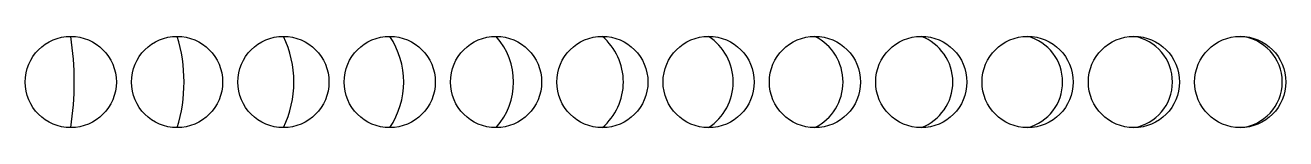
# Model space of a CAD drawing. Extents: x 2.5 to 44, y -4.5 to -1.5.
import ezdxf

# ---------------------------------------------------------------- set-up
doc = ezdxf.new("R2010")
doc.units = 0
doc.layers.get('0').update_dxf_attribs({"color": 1, "linetype": 'CONTINUOUS'})

msp = doc.modelspace()

# ---------------------------------------------------------------- linework, layer by layer
for centre in [(4, -3), (7.5, -3), (11, -3), (14.5, -3), (18, -3), (21.5, -3), (25, -3), (28.5, -3), (32, -3), (35.5, -3), (39, -3), (42.5, -3)]:
    msp.add_circle(centre, 1.5)
for centre, radius, start, end in [((-5.69231, -3), 9.80769, 351.203, 368.797), ((2.74038, -3), 4.99038, 342.508, 377.492), ((7.92308, -3), 3.42308, 334.011, 385.989), ((12.2933, -3), 2.66827, 325.795, 394.205), ((16.3385, -3), 2.23846, 317.925, 402.075), ((20.2212, -3), 1.97115, 310.45, 409.55), ((24.011, -3), 1.7967, 303.398, 416.602), ((27.7428, -3), 1.68029, 296.785, 423.215), ((31.4359, -3), 1.60256, 290.61, 429.39), ((35.1019, -3), 1.55192, 284.863, 435.137), ((38.7483, -3), 1.52098, 279.527, 440.473), ((42.3798, -3), 1.50481, 274.581, 445.419)]:
    msp.add_arc(centre, radius, start, end)

doc.saveas('drawing.dxf')
